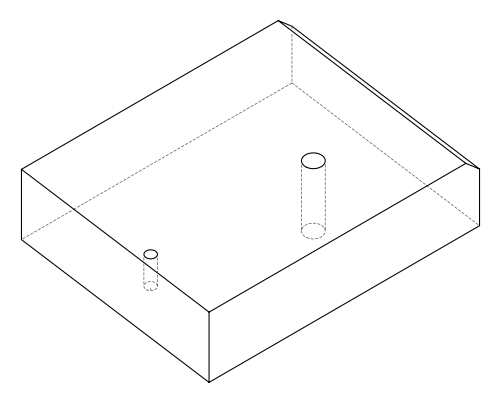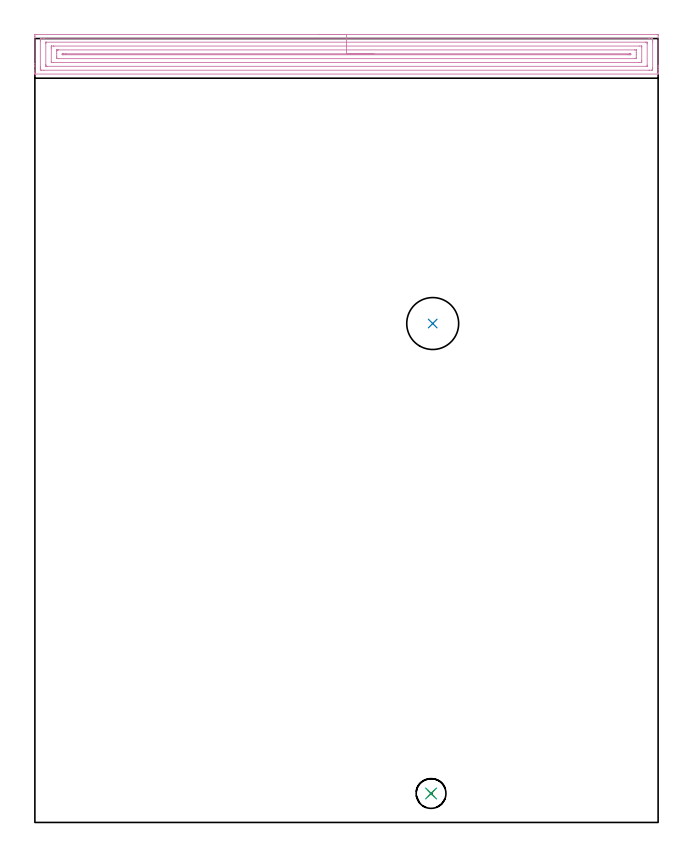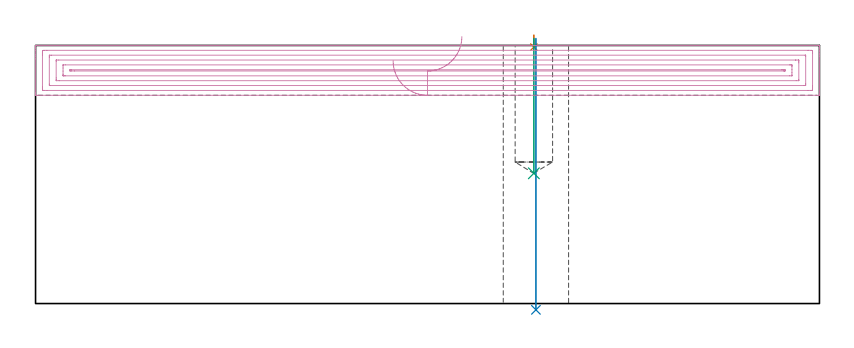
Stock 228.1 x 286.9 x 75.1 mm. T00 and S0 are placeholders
(PLAN: 4 operations, 3 tool changes, 11.6 min)
(1 SPOT_DRILL | STEP1POCKET | NXT0321_9005460120000 | 0.03 min | 1 mm3)
(2 INDEXABLE_INSERT_DRILL_THROUGH_HOLE_FROM_SOLID | STEP1HOLE | NXT0302_009 | 0.32 min | 21273 mm3)
(3 DRILL_BLIND_HOLE_INTO_CENTER | STEP1POCKET | UGT0301_221 | 0.16 min | 3261 mm3)
(4 AREA_MILL | FG_CHAMFER_SURFACE | UGT0205_001 | 11.14 min | 23982 mm3)
(TOOL NXT0321_9005460120000 | NC Spot Drill, 142deg, 12mm, Carbide, Uncoated | D12 PA142 FL30 Z2)
(TOOL NXT0302_009 | Index. Insert Drill 19mm [880-D1900L25-05] | D19 PA176 FL95 Z2)
(TOOL UGT0301_221 | Twist Drill 10.9 mm | D10.9 PA118 FL92 Z2)
(TOOL UGT0205_001 | Chamfer Mill 20 x 3 x 45 deg. | D20 FL50 Z2)
(OP 1 SPOT_DRILL)
G17 G21 G94 G90
T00 M6
G54
G17 G0 G90 X145. Y10.6 S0 M3
G43 Z85.1 H0
G94 G81 G98 Z74.631 F250. R78.1
G80
M5
M2
(OP 2 INDEXABLE_INSERT_DRILL_THROUGH_HOLE_FROM_SOLID)
G17 G21 G94 G90
T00 M6
G54
G17 G0 G90 X145.6 Y182.6 S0 M3
G43 Z85.1 H1
G94 G81 G98 Z-1.832 F250. R77.1
G80
M5
M2
(OP 3 DRILL_BLIND_HOLE_INTO_CENTER)
G17 G21 G94 G90
T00 M6
G54
G17 G0 G90 X145. Y10.6 S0 M3
G43 Z85.1 H0
G94 G81 G98 Z37.9 F250. R77.1
G80
M5
M2
(OP 4 AREA_MILL)
G17 G21 G94 G90
T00 M6
G54
G17 G0 G90 X104.05 Y288.4 S1061 M3
G43 Z85.1 H0
Z70.6
G94 G1 X104.088 Z69.728 F250.
X104.202 Z68.864
X104.391 Z68.012
X104.653 Z67.18
X104.987 Z66.374
X105.39 Z65.6
X105.859 Z64.864
X106.39 Z64.172
X106.979 Z63.529
X107.622 Z62.94
X108.314 Z62.409
X109.05 Z61.94
X109.824 Z61.537
X110.63 Z61.203
X111.462 Z60.941
X112.314 Z60.752
X113.178 Z60.638
X114.05 Z60.6
X227.484
X227.805 Y288.397 Z60.602
X228.09 Y288.392 Z60.606
X228.1 Y288.103 Z60.894
Y277.144 Z71.85
Y276.591 Z72.406
Y276.254 Z72.742
Y275.701 Z73.296
Y275.364 Z73.631
Y274.69 Z74.309
Y274.334 Z74.666
X228.093 Y273.947 Z75.045
X228.09 Y273.903 Z75.088
X227.931 Y273.9 Z75.1
X0.169
X0.01 Y273.903 Z75.088
X0.007 Y273.947 Z75.045
X0. Y274.334 Z74.665
Y274.69 Z74.31
Y275.364 Z73.631
Y276.591 Z72.406
Y277.144 Z71.85
Y277.758 Z71.238
Y287.55 Z61.448
X0.002 Y287.826 Z61.171
X0.008 Y288.392 Z60.606
X0.046 Y288.394 Z60.604
X0.616 Y288.4 Z60.6
X114.05
Y286.986 Z62.014
X224.805
X225.652 Y286.982 Z62.018
X225.698 Y286.979 Z62.021
X226.09 Y286.936 Z62.064
X226.097 Y286.538 Z62.462
X226.099 Y286.046 Z62.954
X226.1 Y285.645 Z63.355
X226.099 Y276.254 Z72.746
X226.098 Y275.856 Z73.144
X226.09 Y275.364 Z73.636
X225.741 Y275.321 Z73.679
X225.698 Y275.318 Z73.682
X224.854 Y275.314 Z73.686
X224.805
X3.295
X2.448 Y275.318 Z73.682
X2.402 Y275.321 Z73.679
X2.01 Y275.364 Z73.636
X2.003 Y275.762 Z73.238
X2.001 Y276.254 Z72.746
X2. Y276.655 Z72.345
X2.001 Y286.046 Z62.954
X2.002 Y286.444 Z62.556
X2.01 Y286.936 Z62.064
X2.359 Y286.979 Z62.021
X2.402 Y286.982 Z62.018
X3.246 Y286.986 Z62.014
X3.295
X114.05
Y285.572 Z63.428
X223.495 Y285.571 Z63.429
X223.912 Y285.568 Z63.432
X224.05 Y285.565 Z63.435
X224.09 Y285.562 Z63.438
X224.094 Y285.469 Z63.531
X224.098 Y285.344 Z63.656
X224.099 Y285.156 Z63.844
X224.1 Y284.968 Z64.032
X224.099 Y277.144 Z71.856
X224.098 Y276.959 Z72.041
X224.09 Y276.769 Z72.231
X224.085 Y276.734 Z72.266
X224.067 Y276.733 Z72.267
X224.016 Y276.73 Z72.27
X223.912 Y276.729 Z72.271
X4.605
X4.188 Y276.732 Z72.268
X4.05 Y276.735 Z72.265
X4.01 Y276.738 Z72.262
X4.006 Y276.831 Z72.169
X4.002 Y276.956 Z72.044
X4.001 Y277.144 Z71.856
X4. Y277.332 Z71.668
X4.001 Y285.156 Z63.844
X4.002 Y285.342 Z63.658
X4.01 Y285.531 Z63.469
X4.015 Y285.565 Z63.435
X4.033 Y285.567 Z63.433
X4.084 Y285.569 Z63.431
X4.188 Y285.571 Z63.429
X114.05 Y285.572 Z63.428
Y284.157 Z64.843
X221.341
X222.035 Y284.154 Z64.846
X222.074 Y284.153 Z64.847
X222.09 Y284.151 Z64.849
X222.092 Y284.13 Z64.87
X222.097 Y284.027 Z64.973
X222.099 Y283.818 Z65.182
X222.1 Y278.95 Z70.05
X222.099 Y278.492 Z70.508
X222.096 Y278.276 Z70.724
X222.091 Y278.169 Z70.831
X222.088 Y278.149 Z70.851
X222.068 Y278.147 Z70.853
X222.014 Y278.145 Z70.855
X221.232 Y278.143 Z70.857
X221.123
X6.759
X6.065 Y278.145 Z70.855
X6.026 Y278.147 Z70.853
X6.01 Y278.149 Z70.851
X6.008 Y278.17 Z70.83
X6.004 Y278.273 Z70.727
X6.001 Y278.482 Z70.518
X6. Y283.35 Z65.65
X6.001 Y283.808 Z65.192
X6.004 Y284.024 Z64.976
X6.009 Y284.132 Z64.868
X6.012 Y284.151 Z64.849
X6.032 Y284.153 Z64.847
X6.086 Y284.155 Z64.845
X6.868 Y284.157 Z64.843
X6.977
X114.05
Y282.743 Z66.257
X219.446
X220.083 Y282.74 Z66.26
X220.086 Y282.738 Z66.262
X220.096 Y282.728 Z66.272
X220.098 Y282.485 Z66.515
X220.1 Y281.833 Z67.167
Y280.943 Z68.057
Y280.053 Z68.947
X220.097 Y279.815 Z69.185
X220.094 Y279.652 Z69.348
X220.09 Y279.573 Z69.427
X220.078 Y279.564 Z69.436
X220.037 Y279.561 Z69.439
X219.963 Y279.559 Z69.441
X219.704 Y279.557 Z69.443
X219.446
X8.654
X8.017 Y279.56 Z69.44
X8.014 Y279.562 Z69.438
X8.005 Y279.572 Z69.428
X8.002 Y279.815 Z69.185
X8. Y280.467 Z68.533
Y281.357 Z67.643
Y282.247 Z66.753
X8.003 Y282.485 Z66.515
X8.006 Y282.648 Z66.352
X8.01 Y282.727 Z66.273
X8.022 Y282.736 Z66.264
X8.063 Y282.739 Z66.261
X8.137 Y282.741 Z66.259
X8.396 Y282.743 Z66.257
X8.654
X114.05
Y281.329 Z67.671
X217.659
X217.928 Y281.327 Z67.673
X218.035 Y281.324 Z67.676
X218.083 Y281.322 Z67.678
X218.09 Y281.298 Z67.702
X218.096 Y281.16 Z67.84
X218.09 Y281.016 Z67.984
X218.086 Y280.978 Z68.022
X218.018 Y280.977 Z68.023
X217.659 Y280.973 Z68.027
X217.392 Y280.971 Z68.029
X217.033
X10.441
X10.172 Y280.973 Z68.027
X10.065 Y280.976 Z68.024
X10.018 Y280.978 Z68.022
X10.01 Y281.002 Z67.998
X10.004 Y281.14 Z67.86
X10.01 Y281.284 Z67.716
X10.014 Y281.322 Z67.678
X10.082 Y281.323 Z67.677
X10.441 Y281.327 Z67.673
X11.334 Y281.329 Z67.671
X114.05
X114.922 Z67.709
X115.787 Z67.823
X116.638 Z68.012
X117.47 Z68.274
X118.276 Z68.608
X119.05 Z69.011
X119.786 Z69.48
X120.478 Z70.011
X121.121 Z70.6
X121.71 Z71.243
X122.242 Z71.935
X122.71 Z72.671
X123.113 Z73.445
X123.447 Z74.251
X123.709 Z75.083
X123.898 Z75.935
X124.012 Z76.8
X124.05 Z77.671
G0 Z85.1
M5
M2
